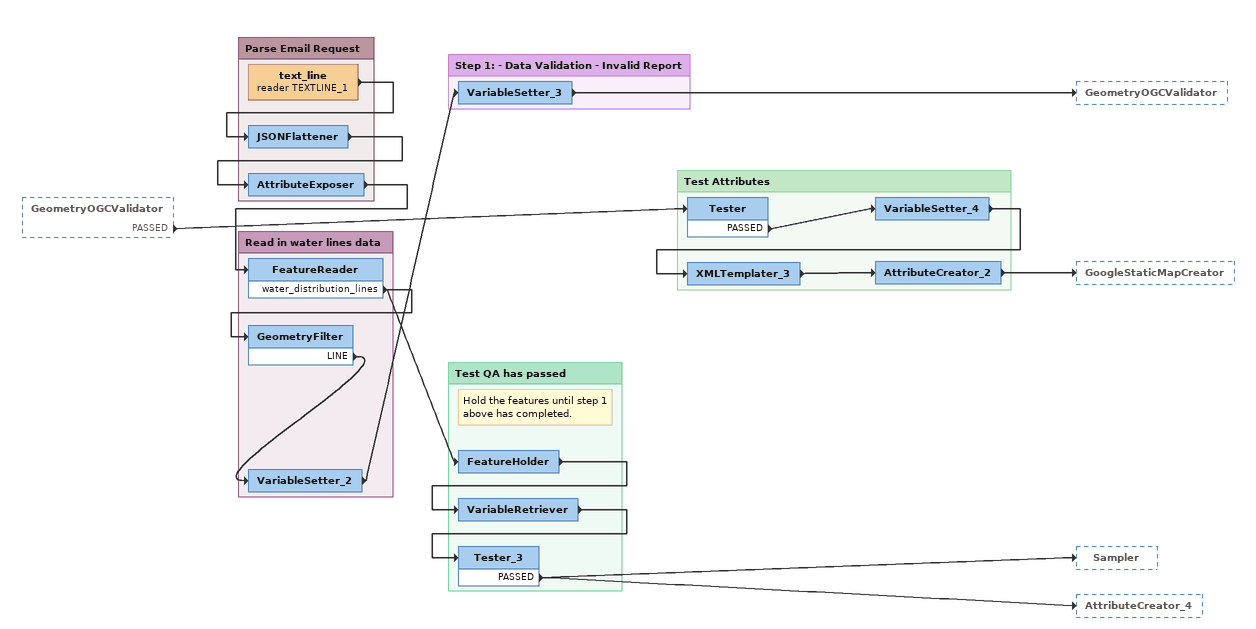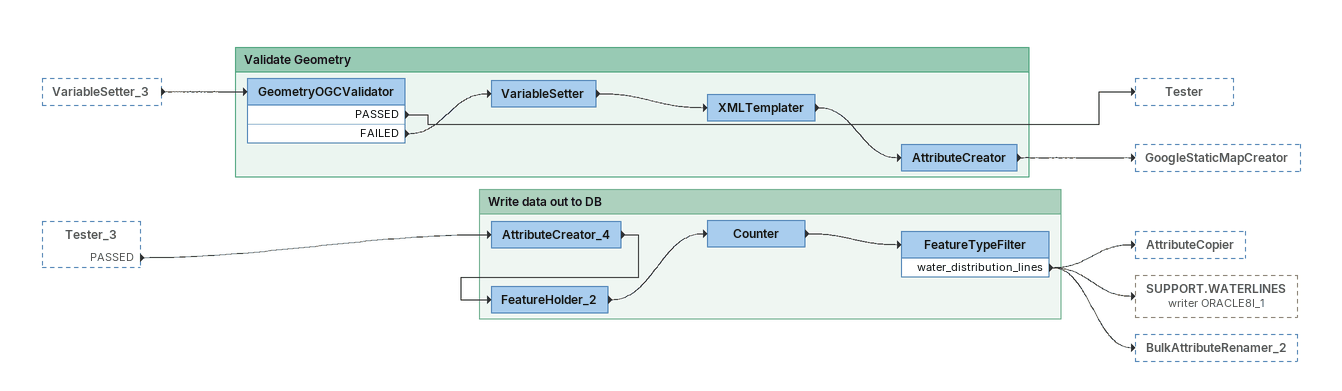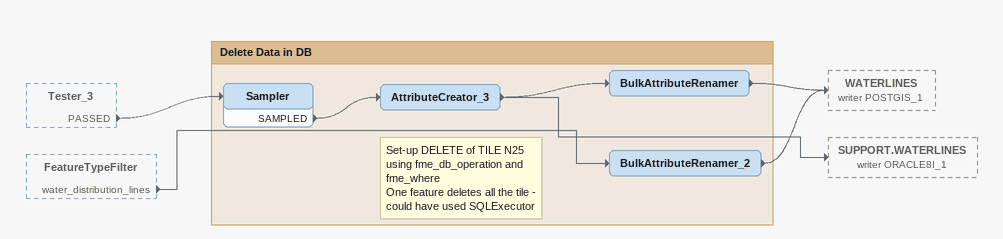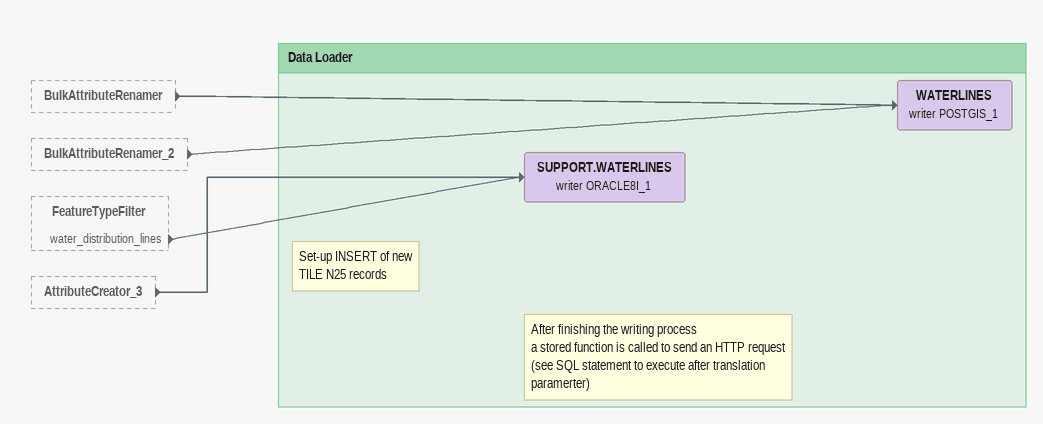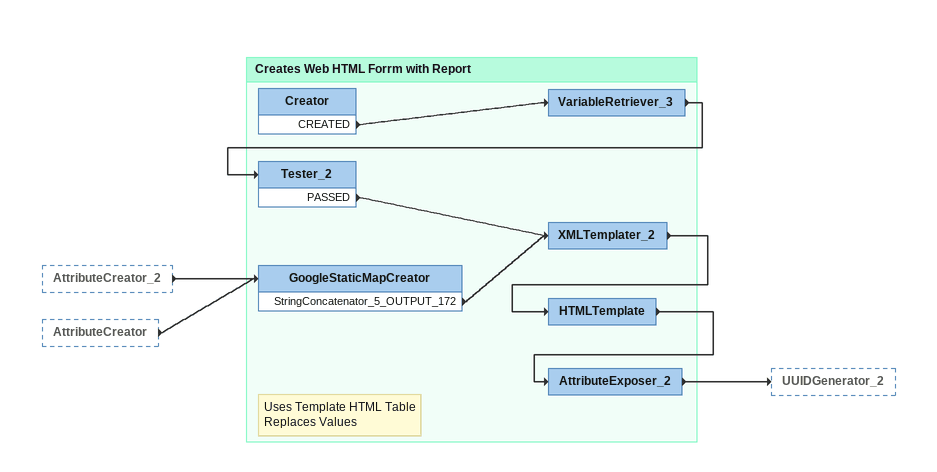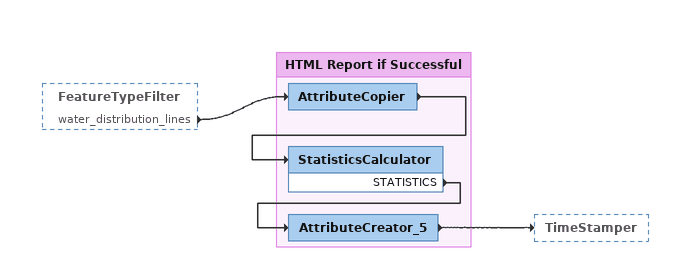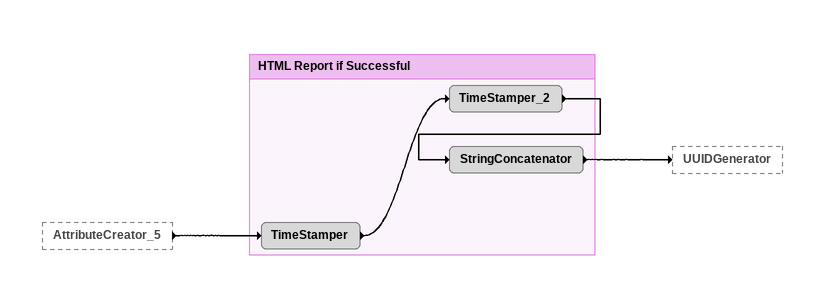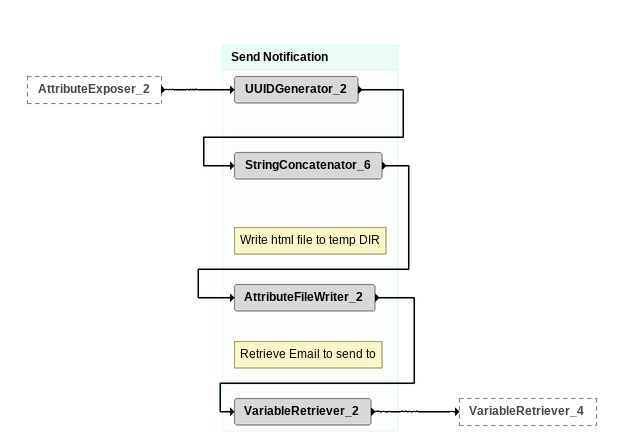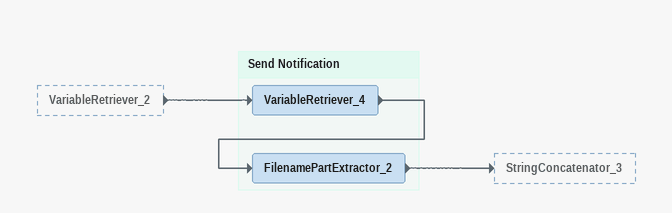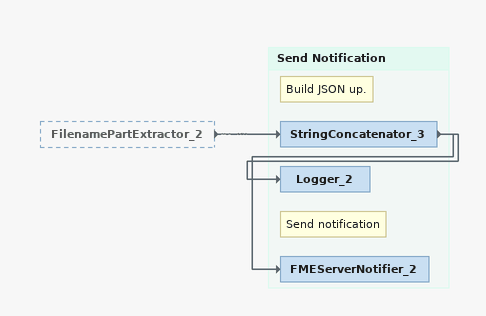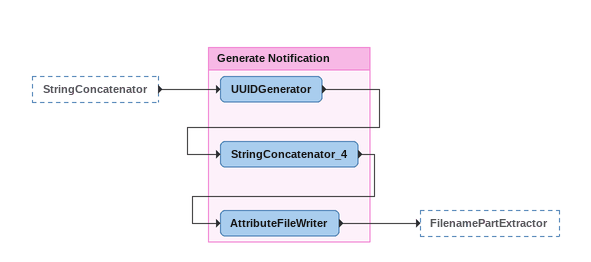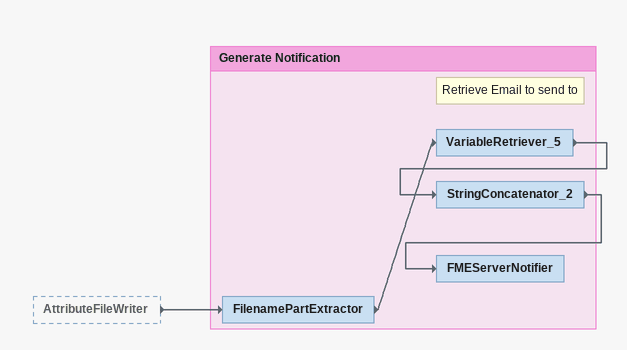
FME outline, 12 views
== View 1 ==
GeometryOGCValidator [outside]
    PASSED -> Tester

Bookmark: Parse Email Request
text_line (reader TEXTLINE_1)
    -> JSONFlattener
JSONFlattener
    -> AttributeExposer
AttributeExposer
    -> FeatureReader

Bookmark: Read in water lines data
FeatureReader
    water_distribution_lines -> GeometryFilter
    water_distribution_lines -> FeatureHolder
GeometryFilter
    LINE -> VariableSetter_2
VariableSetter_2
    -> VariableSetter_3

Bookmark: Step 1: - Data Validation - Invalid Report
VariableSetter_3
    -> GeometryOGCValidator

Bookmark: Test Attributes
Tester
    PASSED -> VariableSetter_4
VariableSetter_4
    -> XMLTemplater_3
XMLTemplater_3
    -> AttributeCreator_2
AttributeCreator_2
    -> GoogleStaticMapCreator

Bookmark: Test QA has passed
Note: Hold the features until step 1 / above has completed.
FeatureHolder
    -> VariableRetriever
VariableRetriever
    -> Tester_3
Tester_3
    PASSED -> Sampler
    PASSED -> AttributeCreator_4

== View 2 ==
VariableSetter_3 [outside]
    -> GeometryOGCValidator
Tester_3 [outside]
    PASSED -> AttributeCreator_4

Bookmark: Validate Geometry
GeometryOGCValidator
    PASSED -> Tester
    FAILED -> VariableSetter
VariableSetter
    -> XMLTemplater
XMLTemplater
    -> AttributeCreator
AttributeCreator
    -> GoogleStaticMapCreator

Bookmark: Write data out to DB
AttributeCreator_4
    -> FeatureHolder_2
FeatureHolder_2
    -> Counter
Counter
    -> FeatureTypeFilter
FeatureTypeFilter
    water_distribution_lines -> AttributeCopier
    water_distribution_lines -> SUPPORT.WATERLINES (writer ORACLE8I_1)
    water_distribution_lines -> BulkAttributeRenamer_2

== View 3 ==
Tester_3 [outside]
    PASSED -> Sampler
FeatureTypeFilter [outside]
    water_distribution_lines -> BulkAttributeRenamer_2

Bookmark: Delete Data in DB
Sampler
    SAMPLED -> AttributeCreator_3
Note: Set-up DELETE of TILE N25 / using fme_db_operation and / fme_where / One feature deletes all the tile - / could have used SQLExecutor
AttributeCreator_3
    -> SUPPORT.WATERLINES (writer ORACLE8I_1)
    -> BulkAttributeRenamer
BulkAttributeRenamer
    -> WATERLINES (writer POSTGIS_1)
BulkAttributeRenamer_2
    -> WATERLINES (writer POSTGIS_1)

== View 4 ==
BulkAttributeRenamer [outside]
    -> WATERLINES (writer POSTGIS_1)
BulkAttributeRenamer_2 [outside]
    -> WATERLINES (writer POSTGIS_1)
FeatureTypeFilter [outside]
    water_distribution_lines -> SUPPORT.WATERLINES (writer ORACLE8I_1)
AttributeCreator_3 [outside]
    -> SUPPORT.WATERLINES (writer ORACLE8I_1)

Bookmark: Data Loader
Note: Set-up INSERT of new / TILE N25 records
Note: After finishing the writing process / a stored function is called to send an HTTP request / (see SQL statement to execute after translation paramerter)
SUPPORT.WATERLINES (writer ORACLE8I_1)
WATERLINES (writer POSTGIS_1)

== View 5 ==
AttributeCreator_2 [outside]
    -> GoogleStaticMapCreator
AttributeCreator [outside]
    -> GoogleStaticMapCreator

Bookmark: Creates Web HTML Forrm with Report
Note: Uses Template HTML Table / Replaces Values
GoogleStaticMapCreator
    StringConcatenator_5_OUTPUT_172 -> XMLTemplater_2
Creator
    CREATED -> VariableRetriever_3
VariableRetriever_3
    -> Tester_2
Tester_2
    PASSED -> XMLTemplater_2
XMLTemplater_2
    -> HTMLTemplate
HTMLTemplate
    -> AttributeExposer_2
AttributeExposer_2
    -> UUIDGenerator_2

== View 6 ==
FeatureTypeFilter [outside]
    water_distribution_lines -> AttributeCopier

Bookmark: HTML Report if Successful
AttributeCopier
    -> StatisticsCalculator
StatisticsCalculator
    STATISTICS -> AttributeCreator_5
AttributeCreator_5
    -> TimeStamper

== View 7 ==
AttributeCreator_5 [outside]
    -> TimeStamper

Bookmark: HTML Report if Successful
TimeStamper
    -> TimeStamper_2
TimeStamper_2
    -> StringConcatenator
StringConcatenator
    -> UUIDGenerator

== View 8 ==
AttributeExposer_2 [outside]
    -> UUIDGenerator_2

Bookmark: Send Notification
UUIDGenerator_2
    -> StringConcatenator_6
StringConcatenator_6
    -> AttributeFileWriter_2
Note: Write html file to temp DIR
AttributeFileWriter_2
    -> VariableRetriever_2
Note: Retrieve Email to send to
VariableRetriever_2
    -> VariableRetriever_4

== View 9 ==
VariableRetriever_2 [outside]
    -> VariableRetriever_4

Bookmark: Send Notification
VariableRetriever_4
    -> FilenamePartExtractor_2
FilenamePartExtractor_2
    -> StringConcatenator_3

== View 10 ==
FilenamePartExtractor_2 [outside]
    -> StringConcatenator_3

Bookmark: Send Notification
Note: Build JSON up.
StringConcatenator_3
    -> FMEServerNotifier_2
    -> Logger_2
Logger_2
Note: Send notification
FMEServerNotifier_2

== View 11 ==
StringConcatenator [outside]
    -> UUIDGenerator

Bookmark: Generate Notification
UUIDGenerator
    -> StringConcatenator_4
StringConcatenator_4
    -> AttributeFileWriter
AttributeFileWriter
    -> FilenamePartExtractor

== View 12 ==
AttributeFileWriter [outside]
    -> FilenamePartExtractor

Bookmark: Generate Notification
FilenamePartExtractor
    -> VariableRetriever_5
Note: Retrieve Email to send to
VariableRetriever_5
    -> StringConcatenator_2
StringConcatenator_2
    -> FMEServerNotifier
FMEServerNotifier
